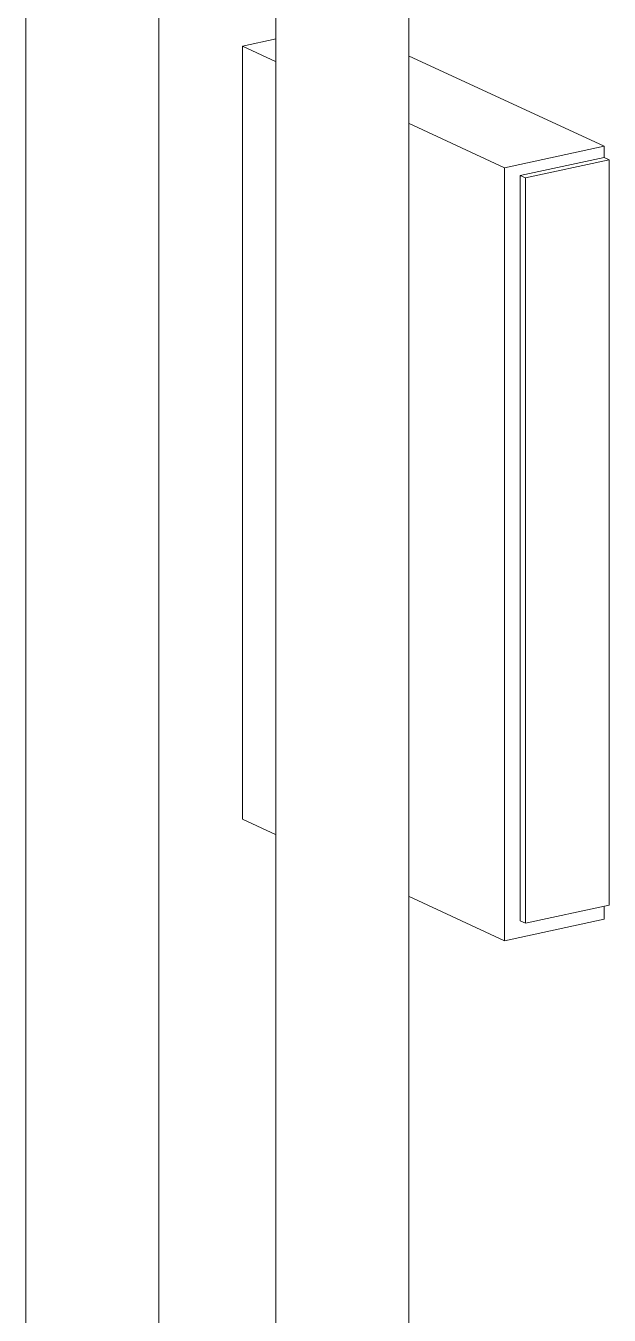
# Model space of a CAD drawing. Header units: metres. Extents: x 63 to 378, y -27 to 78.
# Drawn here: x 368.92 to 369.421, y -0.101 to 1.007 of the extents above; entities that cross this region are included whole.
import ezdxf

# ---------------------------------------------------------------- set-up
doc = ezdxf.new("R2010")
doc.units = ezdxf.units.M
doc.layers.add('M-EQPM', color=7, linetype='Continuous', lineweight=18)
doc.layers.add('P-PIPE', color=7, linetype='Continuous', lineweight=18)

# ---------------------------------------------------------------- blocks, each defined once
blk = doc.blocks.new('TAA - Ayura Etapa 3 - TAA - Ayura Etapa 3-V697-3D BUITRON TUBERIA')
at = {"layer": 'M-EQPM'}
for p, q in [((25.777, 0.9895), (25.806, 0.9958)), ((25.777, 0.9895), (25.806, 0.9761)), ((25.777, 0.3254), (25.777, 0.9895)), ((25.9199, 0.9814), (26.088, 0.9036)), ((25.9199, 0.9234), (26.0025, 0.8852)), ((26.088, 0.9036), (26.0025, 0.8852)), ((26.088, 0.9036), (26.088, 0.8941)), ((26.0159, 0.8786), (26.088, 0.8941)), ((26.0924, 0.8921), (26.0204, 0.8765)), ((26.088, 0.8941), (26.0924, 0.8921)), ((26.0924, 0.8921), (26.0924, 0.2516)), ((26.0025, 0.8852), (26.0025, 0.221)), ((26.0159, 0.8786), (26.0204, 0.8765)), ((26.0159, 0.2381), (26.0159, 0.8786)), ((26.0204, 0.8765), (26.0204, 0.2361)), ((25.777, 0.3254), (25.806, 0.312)), ((25.9199, 0.2592), (26.0025, 0.221)), ((26.0204, 0.2361), (26.0924, 0.2516)), ((26.088, 0.2507), (26.088, 0.2394)), ((26.0025, 0.221), (26.088, 0.2394)), ((26.0159, 0.2381), (26.0204, 0.2361))]:
    blk.add_line(p, q, dxfattribs=at)

msp = doc.modelspace()

# ---------------------------------------------------------------- linework, layer by layer
at = {"layer": 'P-PIPE', "color": 1, "true_color": 0xff0000}
for p, q in [((368.9197, 1.2109), (368.9197, -1.2371)), ((369.034, -1.2371), (369.034, 1.2107))]:
    msp.add_line(p, q, dxfattribs=at)
at = {"layer": 'P-PIPE', "color": 11, "true_color": 0xff8080}
for p, q in [((369.1347, 1.1108), (369.1347, -1.3366)), ((369.249, -1.3366), (369.249, 1.1106))]:
    msp.add_line(p, q, dxfattribs=at)

# ---------------------------------------------------------------- block references
at = {"layer": 'M-EQPM'}
msp.add_blockref('TAA - Ayura Etapa 3 - TAA - Ayura Etapa 3-V697-3D BUITRON TUBERIA', (343.3289, 0), dxfattribs=at)

doc.saveas('drawing.dxf')
